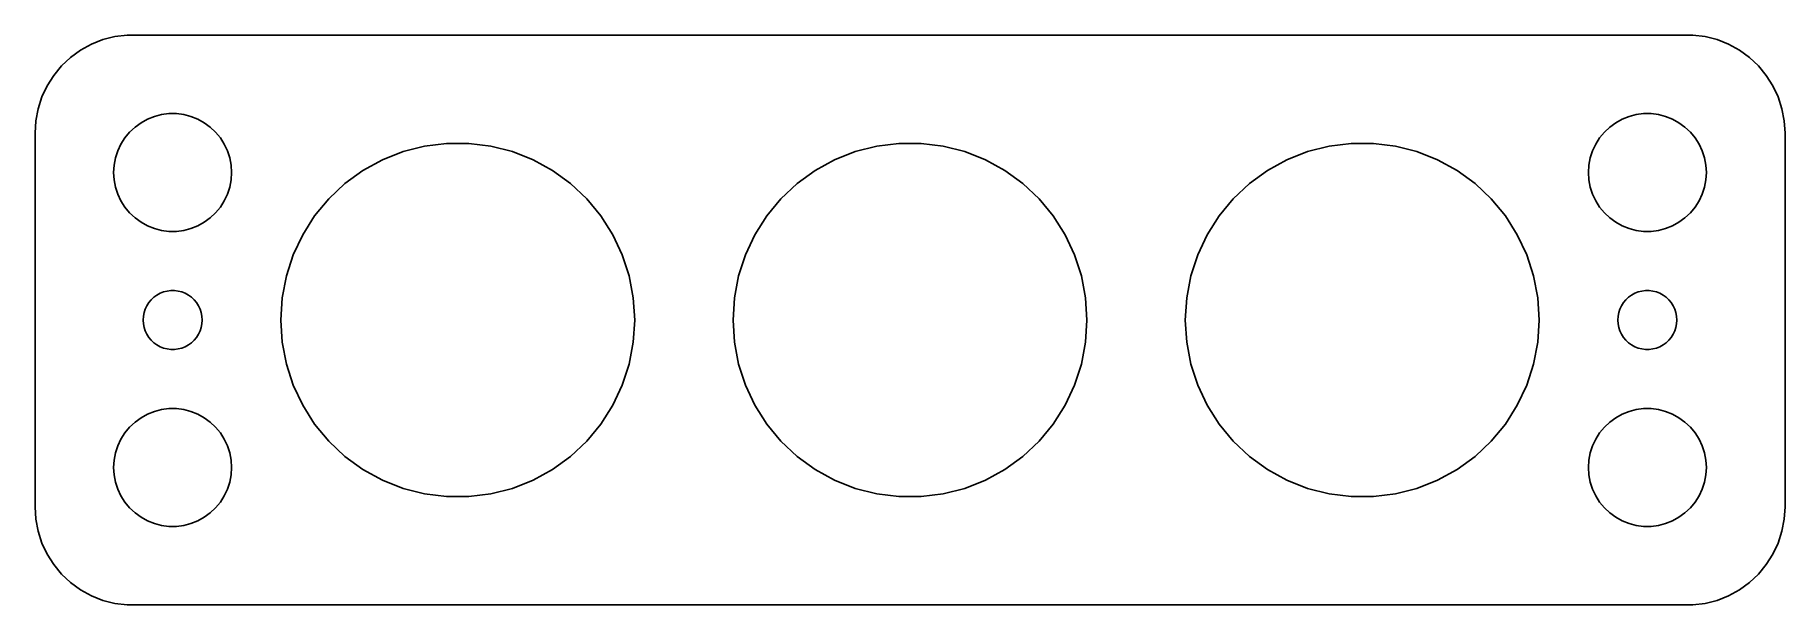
# Model space of a CAD drawing. Header units: metres. Extents: x -44.5 to 44.5, y -14.5 to 14.5.
import ezdxf

# ---------------------------------------------------------------- set-up
doc = ezdxf.new("R2010")
doc.units = ezdxf.units.M

msp = doc.modelspace()

# ---------------------------------------------------------------- linework, layer by layer
for p, q in [((-41.0451, 14.2553), (-41.6289, 14.0241)), ((-40.4369, 14.4114), (-41.0451, 14.2553)), ((-39.8139, 14.4901), (-40.4369, 14.4114)), ((39.8139, 14.4901), (-39.8139, 14.4901)), ((40.4369, 14.4114), (39.8139, 14.4901)), ((41.0451, 14.2553), (40.4369, 14.4114)), ((41.6289, 14.0241), (41.0451, 14.2553)), ((-42.6871, 13.3526), (-43.1448, 12.9227)), ((-42.1791, 13.7216), (-42.6871, 13.3526)), ((-41.6289, 14.0241), (-42.1791, 13.7216)), ((42.1791, 13.7216), (41.6289, 14.0241)), ((42.6871, 13.3526), (42.1791, 13.7216)), ((43.1448, 12.9227), (42.6871, 13.3526)), ((-43.1448, 12.9227), (-43.5451, 12.4389)), ((43.5451, 12.4389), (43.1448, 12.9227)), ((-43.8815, 11.9088), (-44.1489, 11.3406)), ((-43.5451, 12.4389), (-43.8815, 11.9088)), ((43.8815, 11.9088), (43.5451, 12.4389)), ((44.1489, 11.3406), (43.8815, 11.9088)), ((-44.3429, 10.7434), (-44.4606, 10.1267)), ((-44.1489, 11.3406), (-44.3429, 10.7434)), ((44.3429, 10.7434), (44.1489, 11.3406)), ((44.4606, 10.1267), (44.3429, 10.7434)), ((-44.4606, 10.1267), (-44.5, 9.5)), ((-39.6869, 9.55363), (-39.4123, 9.81154)), ((-39.4123, 9.81154), (-39.1075, 10.033)), ((-39.1075, 10.033), (-38.7773, 10.2145)), ((-38.7773, 10.2145), (-38.427, 10.3532)), ((-38.427, 10.3532), (-38.0621, 10.4469)), ((-38.0621, 10.4469), (-37.6884, 10.4941)), ((-37.6884, 10.4941), (-37.3116, 10.4941)), ((-37.3116, 10.4941), (-36.9379, 10.4469)), ((-36.9379, 10.4469), (-36.5729, 10.3532)), ((-36.5729, 10.3532), (-36.2227, 10.2145)), ((-36.2227, 10.2145), (-35.8925, 10.033)), ((-35.8925, 10.033), (-35.5877, 9.81154)), ((-35.5877, 9.81154), (-35.3131, 9.55363)), ((35.3131, 9.55363), (35.5877, 9.81154)), ((35.5877, 9.81154), (35.8925, 10.033)), ((35.8925, 10.033), (36.2227, 10.2145)), ((36.2227, 10.2145), (36.5729, 10.3532)), ((36.5729, 10.3532), (36.9379, 10.4469)), ((36.9379, 10.4469), (37.3116, 10.4941)), ((37.3116, 10.4941), (37.6884, 10.4941)), ((37.6884, 10.4941), (38.0621, 10.4469)), ((38.0621, 10.4469), (38.427, 10.3532)), ((38.427, 10.3532), (38.7773, 10.2145)), ((38.7773, 10.2145), (39.1075, 10.033)), ((39.1075, 10.033), (39.4123, 9.81154)), ((39.4123, 9.81154), (39.6869, 9.55363)), ((44.5, 9.5), (44.4606, 10.1267)), ((-44.5, 9.5), (-44.5, -9.5)), ((-40.2893, 8.60437), (-40.1289, 8.94525)), ((-40.1289, 8.94525), (-39.927, 9.26335)), ((-39.927, 9.26335), (-39.6869, 9.55363)), ((-35.3131, 9.55363), (-35.0729, 9.26335)), ((-35.0729, 9.26335), (-34.8711, 8.94525)), ((-34.8711, 8.94525), (-34.7107, 8.60437)), ((-24.6864, 8.84058), (-23.5651, 8.98224)), ((-23.5651, 8.98224), (-22.4349, 8.98224)), ((-22.4349, 8.98224), (-21.3136, 8.84058)), ((-1.68642, 8.84058), (-0.565109, 8.98224)), ((-0.565109, 8.98224), (0.565109, 8.98224)), ((0.565109, 8.98224), (1.68642, 8.84058)), ((21.3136, 8.84058), (22.4349, 8.98224)), ((22.4349, 8.98224), (23.5651, 8.98224)), ((23.5651, 8.98224), (24.6864, 8.84058)), ((34.7107, 8.60437), (34.8711, 8.94525)), ((34.8711, 8.94525), (35.0729, 9.26335)), ((35.0729, 9.26335), (35.3131, 9.55363)), ((39.6869, 9.55363), (39.927, 9.26335)), ((39.927, 9.26335), (40.1289, 8.94525)), ((40.1289, 8.94525), (40.2893, 8.60437)), ((44.5, -9.5), (44.5, 9.5)), ((-40.4763, 7.87599), (-40.4057, 8.24606)), ((-40.4057, 8.24606), (-40.2893, 8.60437)), ((-34.7107, 8.60437), (-34.5942, 8.24606)), ((-34.5942, 8.24606), (-34.5237, 7.87599)), ((-27.8224, 7.59894), (-26.832, 8.14343)), ((-26.832, 8.14343), (-25.7811, 8.55949)), ((-25.7811, 8.55949), (-24.6864, 8.84058)), ((-21.3136, 8.84058), (-20.2188, 8.55949)), ((-20.2188, 8.55949), (-19.168, 8.14343)), ((-19.168, 8.14343), (-18.1776, 7.59894)), ((-4.82243, 7.59894), (-3.832, 8.14343)), ((-3.832, 8.14343), (-2.78114, 8.55949)), ((-2.78114, 8.55949), (-1.68642, 8.84058)), ((1.68642, 8.84058), (2.78114, 8.55949)), ((2.78114, 8.55949), (3.832, 8.14343)), ((3.832, 8.14343), (4.82243, 7.59894)), ((18.1776, 7.59894), (19.168, 8.14343)), ((19.168, 8.14343), (20.2188, 8.55949)), ((20.2188, 8.55949), (21.3136, 8.84058)), ((24.6864, 8.84058), (25.7811, 8.55949)), ((25.7811, 8.55949), (26.832, 8.14343)), ((26.832, 8.14343), (27.8224, 7.59894)), ((34.5237, 7.87599), (34.5942, 8.24606)), ((34.5942, 8.24606), (34.7107, 8.60437)), ((40.2893, 8.60437), (40.4057, 8.24606)), ((40.4057, 8.24606), (40.4763, 7.87599)), ((-40.5, 7.5), (-40.4763, 7.87599)), ((-40.4763, 7.12399), (-40.5, 7.5)), ((-40.4057, 6.75392), (-40.4763, 7.12399)), ((-34.5237, 7.12399), (-34.5942, 6.75392)), ((-34.5237, 7.87599), (-34.5, 7.5)), ((-34.5, 7.5), (-34.5237, 7.12399)), ((-28.7368, 6.93462), (-27.8224, 7.59894)), ((-18.1776, 7.59894), (-17.2632, 6.93462)), ((-5.7368, 6.93462), (-4.82243, 7.59894)), ((4.82243, 7.59894), (5.7368, 6.93462)), ((17.2632, 6.93462), (18.1776, 7.59894)), ((27.8224, 7.59894), (28.7368, 6.93462)), ((34.5, 7.5), (34.5237, 7.87599)), ((34.5237, 7.12399), (34.5, 7.5)), ((34.5942, 6.75392), (34.5237, 7.12399)), ((40.4763, 7.12399), (40.4057, 6.75392)), ((40.4763, 7.87599), (40.5, 7.5)), ((40.5, 7.5), (40.4763, 7.12399)), ((-40.2893, 6.39561), (-40.4057, 6.75392)), ((-40.1289, 6.05473), (-40.2893, 6.39561)), ((-34.7107, 6.39561), (-34.8711, 6.05473)), ((-34.5942, 6.75392), (-34.7107, 6.39561)), ((-29.5607, 6.16092), (-28.7368, 6.93462)), ((-17.2632, 6.93462), (-16.4393, 6.16092)), ((-6.56071, 6.16092), (-5.7368, 6.93462)), ((5.7368, 6.93462), (6.56071, 6.16092)), ((16.4393, 6.16092), (17.2632, 6.93462)), ((28.7368, 6.93462), (29.5607, 6.16092)), ((34.7107, 6.39561), (34.5942, 6.75392)), ((34.8711, 6.05473), (34.7107, 6.39561)), ((40.2893, 6.39561), (40.1289, 6.05473)), ((40.4057, 6.75392), (40.2893, 6.39561)), ((-39.927, 5.73663), (-40.1289, 6.05473)), ((-39.6869, 5.44635), (-39.927, 5.73663)), ((-39.4123, 5.18845), (-39.6869, 5.44635)), ((-35.3131, 5.44635), (-35.5877, 5.18845)), ((-35.0729, 5.73663), (-35.3131, 5.44635)), ((-34.8711, 6.05473), (-35.0729, 5.73663)), ((-30.2811, 5.29005), (-29.5607, 6.16092)), ((-16.4393, 6.16092), (-15.7188, 5.29005)), ((-7.28114, 5.29005), (-6.56071, 6.16092)), ((6.56071, 6.16092), (7.28114, 5.29005)), ((15.7188, 5.29005), (16.4393, 6.16092)), ((29.5607, 6.16092), (30.2811, 5.29005)), ((35.0729, 5.73663), (34.8711, 6.05473)), ((35.3131, 5.44635), (35.0729, 5.73663)), ((35.5877, 5.18845), (35.3131, 5.44635)), ((39.6869, 5.44635), (39.4123, 5.18845)), ((39.927, 5.73663), (39.6869, 5.44635)), ((40.1289, 6.05473), (39.927, 5.73663)), ((-39.1075, 4.96701), (-39.4123, 5.18845)), ((-38.7773, 4.78551), (-39.1075, 4.96701)), ((-38.427, 4.64682), (-38.7773, 4.78551)), ((-38.0621, 4.55313), (-38.427, 4.64682)), ((-37.6884, 4.50591), (-38.0621, 4.55313)), ((-37.3116, 4.50591), (-37.6884, 4.50591)), ((-36.9379, 4.55313), (-37.3116, 4.50591)), ((-36.5729, 4.64682), (-36.9379, 4.55313)), ((-36.2227, 4.78551), (-36.5729, 4.64682)), ((-35.8925, 4.96701), (-36.2227, 4.78551)), ((-35.5877, 5.18845), (-35.8925, 4.96701)), ((-30.8867, 4.33577), (-30.2811, 5.29005)), ((-15.7188, 5.29005), (-15.1132, 4.33577)), ((-7.88675, 4.33577), (-7.28114, 5.29005)), ((7.28114, 5.29005), (7.88675, 4.33577)), ((15.1132, 4.33577), (15.7188, 5.29005)), ((30.2811, 5.29005), (30.8867, 4.33577)), ((35.8925, 4.96701), (35.5877, 5.18845)), ((36.2227, 4.78551), (35.8925, 4.96701)), ((36.5729, 4.64682), (36.2227, 4.78551)), ((36.9379, 4.55313), (36.5729, 4.64682)), ((37.3116, 4.50591), (36.9379, 4.55313)), ((37.6884, 4.50591), (37.3116, 4.50591)), ((38.0621, 4.55313), (37.6884, 4.50591)), ((38.427, 4.64682), (38.0621, 4.55313)), ((38.7773, 4.78551), (38.427, 4.64682)), ((39.1075, 4.96701), (38.7773, 4.78551)), ((39.4123, 5.18845), (39.1075, 4.96701)), ((-31.368, 3.31311), (-30.8867, 4.33577)), ((-15.1132, 4.33577), (-14.632, 3.31311)), ((-8.36798, 3.31311), (-7.88675, 4.33577)), ((7.88675, 4.33577), (8.36798, 3.31311)), ((14.632, 3.31311), (15.1132, 4.33577)), ((30.8867, 4.33577), (31.368, 3.31311)), ((-31.7172, 2.2382), (-31.368, 3.31311)), ((-14.632, 3.31311), (-14.2827, 2.2382)), ((-8.71724, 2.2382), (-8.36798, 3.31311)), ((8.36798, 3.31311), (8.71724, 2.2382)), ((14.2827, 2.2382), (14.632, 3.31311)), ((31.368, 3.31311), (31.7172, 2.2382)), ((-31.929, 1.12799), (-31.7172, 2.2382)), ((-14.2827, 2.2382), (-14.071, 1.12799)), ((-8.92903, 1.12799), (-8.71724, 2.2382)), ((8.71724, 2.2382), (8.92903, 1.12799)), ((14.071, 1.12799), (14.2827, 2.2382)), ((31.7172, 2.2382), (31.929, 1.12799)), ((-38.7135, 0.881668), (-38.5934, 1.02681)), ((-38.5934, 1.02681), (-38.4561, 1.15576)), ((-38.4561, 1.15576), (-38.3037, 1.26648)), ((-38.3037, 1.26648), (-38.1387, 1.35724)), ((-38.1387, 1.35724), (-37.9635, 1.42657)), ((-37.9635, 1.42657), (-37.7811, 1.47342)), ((-37.7811, 1.47342), (-37.5942, 1.49704)), ((-37.5942, 1.49704), (-37.4058, 1.49704)), ((-37.4058, 1.49704), (-37.2189, 1.47342)), ((-37.2189, 1.47342), (-37.0365, 1.42657)), ((-37.0365, 1.42657), (-36.8613, 1.35724)), ((-36.8613, 1.35724), (-36.6963, 1.26648)), ((-36.6963, 1.26648), (-36.5439, 1.15576)), ((-36.5439, 1.15576), (-36.4065, 1.02681)), ((-36.4065, 1.02681), (-36.2865, 0.881668)), ((-32, 0), (-31.929, 1.12799)), ((-14.071, 1.12799), (-14, 0)), ((-9, 0), (-8.92903, 1.12799)), ((8.92903, 1.12799), (9, 0)), ((14, 0), (14.071, 1.12799)), ((31.929, 1.12799), (32, 0)), ((36.2865, 0.881668), (36.4065, 1.02681)), ((36.4065, 1.02681), (36.5439, 1.15576)), ((36.5439, 1.15576), (36.6963, 1.26648)), ((36.6963, 1.26648), (36.8613, 1.35724)), ((36.8613, 1.35724), (37.0365, 1.42657)), ((37.0365, 1.42657), (37.2189, 1.47342)), ((37.2189, 1.47342), (37.4058, 1.49704)), ((37.4058, 1.49704), (37.5942, 1.49704)), ((37.5942, 1.49704), (37.7811, 1.47342)), ((37.7811, 1.47342), (37.9635, 1.42657)), ((37.9635, 1.42657), (38.1387, 1.35724)), ((38.1387, 1.35724), (38.3037, 1.26648)), ((38.3037, 1.26648), (38.4561, 1.15576)), ((38.4561, 1.15576), (38.5934, 1.02681)), ((38.5934, 1.02681), (38.7135, 0.881668)), ((-39, 0), (-38.9882, 0.187988)), ((-38.9882, -0.187988), (-39, 0)), ((-38.9882, 0.187988), (-38.9529, 0.373032)), ((-38.9529, 0.373032), (-38.8947, 0.552185)), ((-38.8947, 0.552185), (-38.8145, 0.722626)), ((-38.8145, 0.722626), (-38.7135, 0.881668)), ((-36.2865, 0.881668), (-36.1855, 0.722626)), ((-36.1855, 0.722626), (-36.1053, 0.552185)), ((-36.1053, 0.552185), (-36.0471, 0.373032)), ((-36.0471, 0.373032), (-36.0118, 0.187988)), ((-36.0118, 0.187988), (-36, 0)), ((-36, 0), (-36.0118, -0.187988)), ((-31.929, -1.12799), (-32, 0)), ((-14, 0), (-14.071, -1.12799)), ((-8.92903, -1.12799), (-9, 0)), ((9, 0), (8.92903, -1.12799)), ((14.071, -1.12799), (14, 0)), ((32, 0), (31.929, -1.12799)), ((36, 0), (36.0118, 0.187988)), ((36.0118, -0.187988), (36, 0)), ((36.0118, 0.187988), (36.0471, 0.373032)), ((36.0471, 0.373032), (36.1053, 0.552185)), ((36.1053, 0.552185), (36.1855, 0.722626)), ((36.1855, 0.722626), (36.2865, 0.881668)), ((38.7135, 0.881668), (38.8145, 0.722626)), ((38.8145, 0.722626), (38.8947, 0.552185)), ((38.8947, 0.552185), (38.9529, 0.373032)), ((38.9529, 0.373032), (38.9882, 0.187988)), ((38.9882, 0.187988), (39, 0)), ((39, 0), (38.9882, -0.187988)), ((-38.9529, -0.373032), (-38.9882, -0.187988)), ((-38.8947, -0.552185), (-38.9529, -0.373032)), ((-38.8145, -0.722626), (-38.8947, -0.552185)), ((-38.7135, -0.881668), (-38.8145, -0.722626)), ((-38.5934, -1.02681), (-38.7135, -0.881668)), ((-36.2865, -0.881668), (-36.4065, -1.02681)), ((-36.1855, -0.722626), (-36.2865, -0.881668)), ((-36.1053, -0.552185), (-36.1855, -0.722626)), ((-36.0471, -0.373032), (-36.1053, -0.552185)), ((-36.0118, -0.187988), (-36.0471, -0.373032)), ((36.0471, -0.373032), (36.0118, -0.187988)), ((36.1053, -0.552185), (36.0471, -0.373032)), ((36.1855, -0.722626), (36.1053, -0.552185)), ((36.2865, -0.881668), (36.1855, -0.722626)), ((36.4065, -1.02681), (36.2865, -0.881668)), ((38.7135, -0.881668), (38.5934, -1.02681)), ((38.8145, -0.722626), (38.7135, -0.881668)), ((38.8947, -0.552185), (38.8145, -0.722626)), ((38.9529, -0.373032), (38.8947, -0.552185)), ((38.9882, -0.187988), (38.9529, -0.373032)), ((-38.4561, -1.15576), (-38.5934, -1.02681)), ((-38.3037, -1.26648), (-38.4561, -1.15576)), ((-38.1387, -1.35724), (-38.3037, -1.26648)), ((-37.9635, -1.42657), (-38.1387, -1.35724)), ((-37.7811, -1.47342), (-37.9635, -1.42657)), ((-37.5942, -1.49704), (-37.7811, -1.47342)), ((-37.4058, -1.49704), (-37.5942, -1.49704)), ((-37.2189, -1.47342), (-37.4058, -1.49704)), ((-37.0365, -1.42657), (-37.2189, -1.47342)), ((-36.8613, -1.35724), (-37.0365, -1.42657)), ((-36.6963, -1.26648), (-36.8613, -1.35724)), ((-36.5439, -1.15576), (-36.6963, -1.26648)), ((-36.4065, -1.02681), (-36.5439, -1.15576)), ((-31.7172, -2.2382), (-31.929, -1.12799)), ((-14.071, -1.12799), (-14.2827, -2.2382)), ((-8.71724, -2.2382), (-8.92903, -1.12799)), ((8.92903, -1.12799), (8.71724, -2.2382)), ((14.2827, -2.2382), (14.071, -1.12799)), ((31.929, -1.12799), (31.7172, -2.2382)), ((36.5439, -1.15576), (36.4065, -1.02681)), ((36.6963, -1.26648), (36.5439, -1.15576)), ((36.8613, -1.35724), (36.6963, -1.26648)), ((37.0365, -1.42657), (36.8613, -1.35724)), ((37.2189, -1.47342), (37.0365, -1.42657)), ((37.4058, -1.49704), (37.2189, -1.47342)), ((37.5942, -1.49704), (37.4058, -1.49704)), ((37.7811, -1.47342), (37.5942, -1.49704)), ((37.9635, -1.42657), (37.7811, -1.47342)), ((38.1387, -1.35724), (37.9635, -1.42657)), ((38.3037, -1.26648), (38.1387, -1.35724)), ((38.4561, -1.15576), (38.3037, -1.26648)), ((38.5934, -1.02681), (38.4561, -1.15576)), ((-31.368, -3.31311), (-31.7172, -2.2382)), ((-14.2827, -2.2382), (-14.632, -3.31311)), ((-8.36798, -3.31311), (-8.71724, -2.2382)), ((8.71724, -2.2382), (8.36798, -3.31311)), ((14.632, -3.31311), (14.2827, -2.2382)), ((31.7172, -2.2382), (31.368, -3.31311)), ((-30.8867, -4.33577), (-31.368, -3.31311)), ((-14.632, -3.31311), (-15.1132, -4.33577)), ((-7.88675, -4.33577), (-8.36798, -3.31311)), ((8.36798, -3.31311), (7.88675, -4.33577)), ((15.1132, -4.33577), (14.632, -3.31311)), ((31.368, -3.31311), (30.8867, -4.33577)), ((-30.2811, -5.29005), (-30.8867, -4.33577)), ((-15.1132, -4.33577), (-15.7188, -5.29005)), ((-7.28114, -5.29005), (-7.88675, -4.33577)), ((7.88675, -4.33577), (7.28114, -5.29005)), ((15.7188, -5.29005), (15.1132, -4.33577)), ((30.8867, -4.33577), (30.2811, -5.29005)), ((-39.6869, -5.44635), (-39.4123, -5.18845)), ((-39.4123, -5.18845), (-39.1075, -4.96701)), ((-39.1075, -4.96701), (-38.7773, -4.78551)), ((-38.7773, -4.78551), (-38.427, -4.64682)), ((-38.427, -4.64682), (-38.0621, -4.55313)), ((-38.0621, -4.55313), (-37.6884, -4.50591)), ((-37.6884, -4.50591), (-37.3116, -4.50591)), ((-37.3116, -4.50591), (-36.9379, -4.55313)), ((-36.9379, -4.55313), (-36.5729, -4.64682)), ((-36.5729, -4.64682), (-36.2227, -4.78551)), ((-36.2227, -4.78551), (-35.8925, -4.96701)), ((-35.8925, -4.96701), (-35.5877, -5.18845)), ((-35.5877, -5.18845), (-35.3131, -5.44635)), ((-29.5607, -6.16092), (-30.2811, -5.29005)), ((-15.7188, -5.29005), (-16.4393, -6.16092)), ((-6.56071, -6.16092), (-7.28114, -5.29005)), ((7.28114, -5.29005), (6.56071, -6.16092)), ((16.4393, -6.16092), (15.7188, -5.29005)), ((30.2811, -5.29005), (29.5607, -6.16092)), ((35.3131, -5.44635), (35.5877, -5.18845)), ((35.5877, -5.18845), (35.8925, -4.96701)), ((35.8925, -4.96701), (36.2227, -4.78551)), ((36.2227, -4.78551), (36.5729, -4.64682)), ((36.5729, -4.64682), (36.9379, -4.55313)), ((36.9379, -4.55313), (37.3116, -4.50591)), ((37.3116, -4.50591), (37.6884, -4.50591)), ((37.6884, -4.50591), (38.0621, -4.55313)), ((38.0621, -4.55313), (38.427, -4.64682)), ((38.427, -4.64682), (38.7773, -4.78551)), ((38.7773, -4.78551), (39.1075, -4.96701)), ((39.1075, -4.96701), (39.4123, -5.18845)), ((39.4123, -5.18845), (39.6869, -5.44635)), ((-40.2893, -6.39561), (-40.1289, -6.05473)), ((-40.1289, -6.05473), (-39.927, -5.73663)), ((-39.927, -5.73663), (-39.6869, -5.44635)), ((-35.3131, -5.44635), (-35.0729, -5.73663)), ((-35.0729, -5.73663), (-34.8711, -6.05473)), ((-34.8711, -6.05473), (-34.7107, -6.39561)), ((-28.7368, -6.93462), (-29.5607, -6.16092)), ((-16.4393, -6.16092), (-17.2632, -6.93462)), ((-5.7368, -6.93462), (-6.56071, -6.16092)), ((6.56071, -6.16092), (5.7368, -6.93462)), ((17.2632, -6.93462), (16.4393, -6.16092)), ((29.5607, -6.16092), (28.7368, -6.93462)), ((34.7107, -6.39561), (34.8711, -6.05473)), ((34.8711, -6.05473), (35.0729, -5.73663)), ((35.0729, -5.73663), (35.3131, -5.44635)), ((39.6869, -5.44635), (39.927, -5.73663)), ((39.927, -5.73663), (40.1289, -6.05473)), ((40.1289, -6.05473), (40.2893, -6.39561)), ((-40.4763, -7.12399), (-40.4057, -6.75392)), ((-40.4057, -6.75392), (-40.2893, -6.39561)), ((-34.7107, -6.39561), (-34.5942, -6.75392)), ((-34.5942, -6.75392), (-34.5237, -7.12399)), ((-27.8224, -7.59894), (-28.7368, -6.93462)), ((-17.2632, -6.93462), (-18.1776, -7.59894)), ((-4.82243, -7.59894), (-5.7368, -6.93462)), ((5.7368, -6.93462), (4.82243, -7.59894)), ((18.1776, -7.59894), (17.2632, -6.93462)), ((28.7368, -6.93462), (27.8224, -7.59894)), ((34.5237, -7.12399), (34.5942, -6.75392)), ((34.5942, -6.75392), (34.7107, -6.39561)), ((40.2893, -6.39561), (40.4057, -6.75392)), ((40.4057, -6.75392), (40.4763, -7.12399)), ((-40.5, -7.5), (-40.4763, -7.12399)), ((-40.4763, -7.87599), (-40.5, -7.5)), ((-40.4057, -8.24606), (-40.4763, -7.87599)), ((-34.5237, -7.87599), (-34.5942, -8.24606)), ((-34.5237, -7.12399), (-34.5, -7.5)), ((-34.5, -7.5), (-34.5237, -7.87599)), ((-26.832, -8.14343), (-27.8224, -7.59894)), ((-18.1776, -7.59894), (-19.168, -8.14343)), ((-3.832, -8.14343), (-4.82243, -7.59894)), ((4.82243, -7.59894), (3.832, -8.14343)), ((19.168, -8.14343), (18.1776, -7.59894)), ((27.8224, -7.59894), (26.832, -8.14343)), ((34.5, -7.5), (34.5237, -7.12399)), ((34.5237, -7.87599), (34.5, -7.5)), ((34.5942, -8.24606), (34.5237, -7.87599)), ((40.4763, -7.87599), (40.4057, -8.24606)), ((40.4763, -7.12399), (40.5, -7.5)), ((40.5, -7.5), (40.4763, -7.87599)), ((-40.2893, -8.60437), (-40.4057, -8.24606)), ((-40.1289, -8.94525), (-40.2893, -8.60437)), ((-34.7107, -8.60437), (-34.8711, -8.94525)), ((-34.5942, -8.24606), (-34.7107, -8.60437)), ((-25.7811, -8.55949), (-26.832, -8.14343)), ((-24.6864, -8.84058), (-25.7811, -8.55949)), ((-23.5651, -8.98224), (-24.6864, -8.84058)), ((-21.3136, -8.84058), (-22.4349, -8.98224)), ((-20.2188, -8.55949), (-21.3136, -8.84058)), ((-19.168, -8.14343), (-20.2188, -8.55949)), ((-2.78114, -8.55949), (-3.832, -8.14343)), ((-1.68642, -8.84058), (-2.78114, -8.55949)), ((-0.565109, -8.98224), (-1.68642, -8.84058)), ((1.68642, -8.84058), (0.565109, -8.98224)), ((2.78114, -8.55949), (1.68642, -8.84058)), ((3.832, -8.14343), (2.78114, -8.55949)), ((20.2188, -8.55949), (19.168, -8.14343)), ((21.3136, -8.84058), (20.2188, -8.55949)), ((22.4349, -8.98224), (21.3136, -8.84058)), ((24.6864, -8.84058), (23.5651, -8.98224)), ((25.7811, -8.55949), (24.6864, -8.84058)), ((26.832, -8.14343), (25.7811, -8.55949)), ((34.7107, -8.60437), (34.5942, -8.24606)), ((34.8711, -8.94525), (34.7107, -8.60437)), ((40.2893, -8.60437), (40.1289, -8.94525)), ((40.4057, -8.24606), (40.2893, -8.60437)), ((-44.5, -9.5), (-44.4606, -10.1267)), ((-39.927, -9.26335), (-40.1289, -8.94525)), ((-39.6869, -9.55363), (-39.927, -9.26335)), ((-39.4123, -9.81154), (-39.6869, -9.55363)), ((-35.3131, -9.55363), (-35.5877, -9.81154)), ((-35.0729, -9.26335), (-35.3131, -9.55363)), ((-34.8711, -8.94525), (-35.0729, -9.26335)), ((-22.4349, -8.98224), (-23.5651, -8.98224)), ((0.565109, -8.98224), (-0.565109, -8.98224)), ((23.5651, -8.98224), (22.4349, -8.98224)), ((35.0729, -9.26335), (34.8711, -8.94525)), ((35.3131, -9.55363), (35.0729, -9.26335)), ((35.5877, -9.81154), (35.3131, -9.55363)), ((39.6869, -9.55363), (39.4123, -9.81154)), ((39.927, -9.26335), (39.6869, -9.55363)), ((40.1289, -8.94525), (39.927, -9.26335)), ((44.4606, -10.1267), (44.5, -9.5)), ((-44.4606, -10.1267), (-44.3429, -10.7434)), ((-39.1075, -10.033), (-39.4123, -9.81154)), ((-38.7773, -10.2145), (-39.1075, -10.033)), ((-38.427, -10.3532), (-38.7773, -10.2145)), ((-38.0621, -10.4469), (-38.427, -10.3532)), ((-37.6884, -10.4941), (-38.0621, -10.4469)), ((-37.3116, -10.4941), (-37.6884, -10.4941)), ((-36.9379, -10.4469), (-37.3116, -10.4941)), ((-36.5729, -10.3532), (-36.9379, -10.4469)), ((-36.2227, -10.2145), (-36.5729, -10.3532)), ((-35.8925, -10.033), (-36.2227, -10.2145)), ((-35.5877, -9.81154), (-35.8925, -10.033)), ((35.8925, -10.033), (35.5877, -9.81154)), ((36.2227, -10.2145), (35.8925, -10.033)), ((36.5729, -10.3532), (36.2227, -10.2145)), ((36.9379, -10.4469), (36.5729, -10.3532)), ((37.3116, -10.4941), (36.9379, -10.4469)), ((37.6884, -10.4941), (37.3116, -10.4941)), ((38.0621, -10.4469), (37.6884, -10.4941)), ((38.427, -10.3532), (38.0621, -10.4469)), ((38.7773, -10.2145), (38.427, -10.3532)), ((39.1075, -10.033), (38.7773, -10.2145)), ((39.4123, -9.81154), (39.1075, -10.033)), ((44.3429, -10.7434), (44.4606, -10.1267)), ((-44.3429, -10.7434), (-44.1489, -11.3406)), ((-44.1489, -11.3406), (-43.8815, -11.9088)), ((43.8815, -11.9088), (44.1489, -11.3406)), ((44.1489, -11.3406), (44.3429, -10.7434)), ((-43.8815, -11.9088), (-43.5451, -12.4389)), ((-43.5451, -12.4389), (-43.1448, -12.9227)), ((43.1448, -12.9227), (43.5451, -12.4389)), ((43.5451, -12.4389), (43.8815, -11.9088)), ((-43.1448, -12.9227), (-42.6871, -13.3526)), ((42.6871, -13.3526), (43.1448, -12.9227)), ((-42.6871, -13.3526), (-42.1791, -13.7216)), ((-42.1791, -13.7216), (-41.6289, -14.0241)), ((-41.6289, -14.0241), (-41.0451, -14.2553)), ((41.0451, -14.2553), (41.6289, -14.0241)), ((41.6289, -14.0241), (42.1791, -13.7216)), ((42.1791, -13.7216), (42.6871, -13.3526)), ((-41.0451, -14.2553), (-40.4369, -14.4114)), ((-40.4369, -14.4114), (-39.8139, -14.4901)), ((-39.8139, -14.4901), (39.8139, -14.4901)), ((39.8139, -14.4901), (40.4369, -14.4114)), ((40.4369, -14.4114), (41.0451, -14.2553))]:
    msp.add_line(p, q)

doc.saveas('drawing.dxf')
